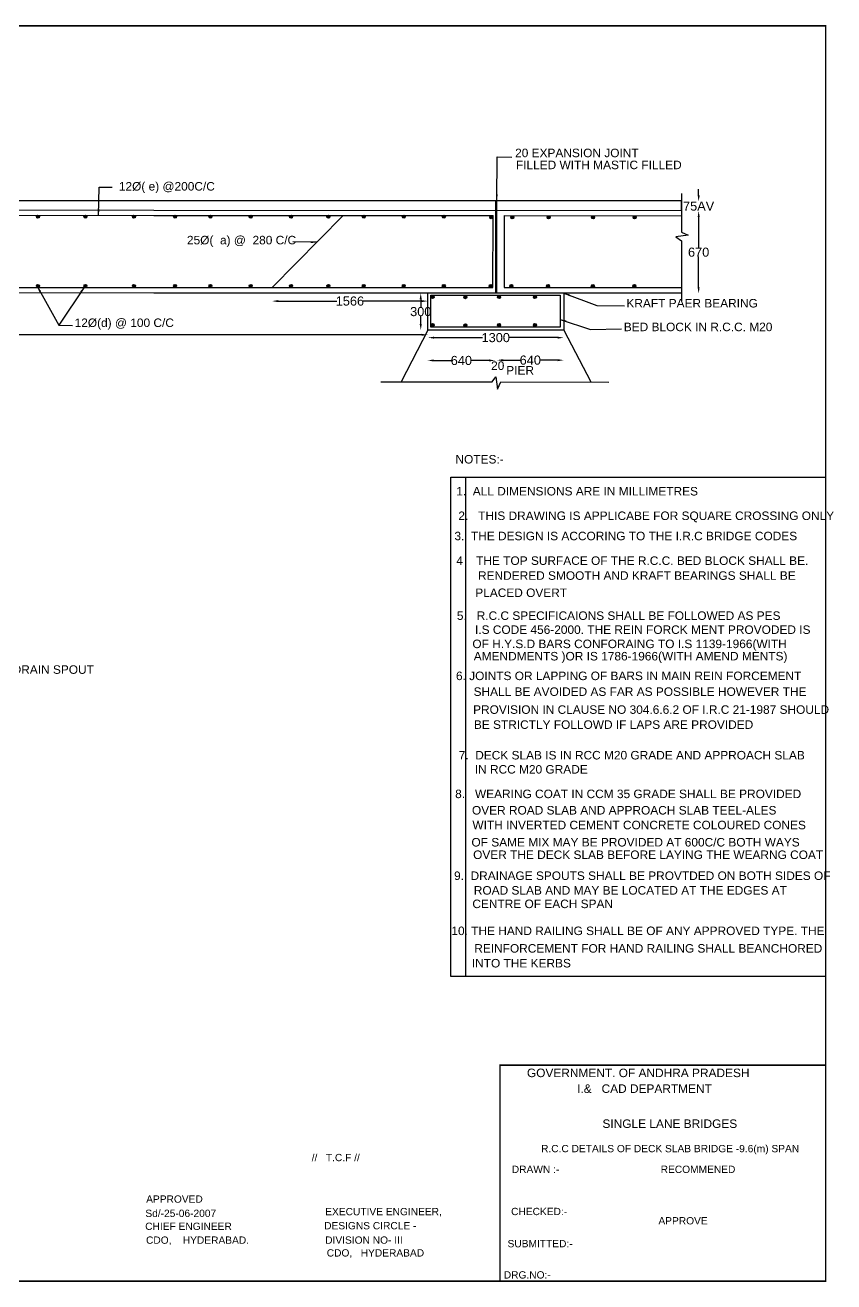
# Model space of a CAD drawing. Header units: inches. Extents: x 140225 to 157491, y -57577 to -47237.
# Drawn here: x 150837 to 157491, y -57577 to -47237 of the extents above; entities that cross this region are included whole.
import ezdxf

# ---------------------------------------------------------------- set-up
doc = ezdxf.new("R2010")
doc.units = ezdxf.units.IN
doc.header["$MEASUREMENT"] = 0
doc.styles.get("Standard").update_dxf_attribs({"font": 'arial.ttf'})
doc.dimstyles.new('ST100', dxfattribs={"dimtxt": 75, "dimasz": 50, "dimexe": 0, "dimexo": 300, "dimgap": 0.09, "dimtad": 0, "dimtih": 1, "dimtoh": 1, "dimdec": 0, "dimzin": 0, "dimdsep": 46, "dimtxsty": 'Standard', "dimcen": 0, "dimse1": 1, "dimse2": 1, "dimadec": 0, "dimazin": 0, "dimtfac": 1, "dimtdec": 0, "dimtofl": 0, "dimtmove": 0, "dimatfit": 3, "dimfxl": 2000, "dimtolj": 1, "dimtzin": 0, "dimarcsym": 0})

# ---------------------------------------------------------------- blocks, each defined once
blk = doc.blocks.new('*D10')
at = {"color": 0, "lineweight": -2, "transparency": 16777216}
for p, q in [((144066, -49785), (148987, -49785)), ((154099, -49785), (149211, -49785))]:
    blk.add_line(p, q, dxfattribs=at)
at = {"color": 0, "transparency": 16777216}
for points in [[(144066, -49776), (144066, -49793), (144016, -49785)], [(154099, -49776), (154099, -49793), (154149, -49785)]]:
    blk.add_solid(points, dxfattribs=at)
at = {"layer": 'Defpoints', "color": 0, "transparency": 16777216}
for p in [(144016, -49831), (154149, -49785), (154149, -49831)]:
    blk.add_point(p, dxfattribs=at)
at = {"color": 0, "transparency": 16777216, "insert": (149099, -49785), "char_height": 75, "attachment_point": 5}
blk.add_mtext('\\A1;9600', dxfattribs=at)
blk = doc.blocks.new('*D11')
at = {"color": 0, "lineweight": -2, "transparency": 16777216}
for p, q in [((154200, -49808), (154601, -49808)), ((155219, -49808), (154818, -49808))]:
    blk.add_line(p, q, dxfattribs=at)
at = {"color": 0, "transparency": 16777216}
for points in [[(154200, -49800), (154200, -49816), (154150, -49808)], [(155219, -49800), (155219, -49816), (155269, -49808)]]:
    blk.add_solid(points, dxfattribs=at)
at = {"layer": 'Defpoints', "color": 0, "transparency": 16777216}
for p in [(154150, -49804), (155269, -49804), (155269, -49808)]:
    blk.add_point(p, dxfattribs=at)
at = {"color": 0, "transparency": 16777216, "insert": (154709, -49808), "char_height": 75, "attachment_point": 5}
blk.add_mtext('\\A1;1300', dxfattribs=at)
blk = doc.blocks.new('*D12')
at = {"color": 0, "lineweight": -2, "transparency": 16777216}
for p, q in [((154199, -49996), (154343, -49996)), ((154654, -49996), (154509, -49996))]:
    blk.add_line(p, q, dxfattribs=at)
at = {"color": 0, "transparency": 16777216}
for points in [[(154199, -49987), (154199, -50004), (154149, -49996)], [(154654, -49987), (154654, -50004), (154704, -49996)]]:
    blk.add_solid(points, dxfattribs=at)
at = {"layer": 'Defpoints', "color": 0, "transparency": 16777216}
for p in [(154149, -49994), (154704, -49994), (154704, -49996)]:
    blk.add_point(p, dxfattribs=at)
at = {"color": 0, "transparency": 16777216, "insert": (154426, -49996), "char_height": 75, "attachment_point": 5}
blk.add_mtext('\\A1;640', dxfattribs=at)
blk = doc.blocks.new('*D13')
at = {"color": 0, "lineweight": -2, "transparency": 16777216}
for p, q in [((154770, -49993), (154910, -49993)), ((155217, -49993), (155076, -49993))]:
    blk.add_line(p, q, dxfattribs=at)
at = {"color": 0, "transparency": 16777216}
for points in [[(154770, -49985), (154770, -50002), (154720, -49993)], [(155217, -49985), (155217, -50002), (155267, -49993)]]:
    blk.add_solid(points, dxfattribs=at)
at = {"layer": 'Defpoints', "color": 0, "transparency": 16777216}
for p in [(154720, -49994), (155267, -49993), (155267, -49994)]:
    blk.add_point(p, dxfattribs=at)
at = {"color": 0, "transparency": 16777216, "insert": (154993, -49993), "char_height": 75, "attachment_point": 5}
blk.add_mtext('\\A1;640', dxfattribs=at)
blk = doc.blocks.new('*D14')
at = {"color": 0, "lineweight": -2, "transparency": 16777216}
for p, q in [((156378, -48815), (156378, -49066)), ((156378, -49395), (156378, -49143))]:
    blk.add_line(p, q, dxfattribs=at)
at = {"color": 0, "transparency": 16777216}
for points in [[(156370, -48815), (156386, -48815), (156378, -48765)], [(156370, -49395), (156386, -49395), (156378, -49445)]]:
    blk.add_solid(points, dxfattribs=at)
at = {"layer": 'Defpoints', "color": 0, "transparency": 16777216}
for p in [(156377, -48765), (156378, -48765), (156377, -49445)]:
    blk.add_point(p, dxfattribs=at)
at = {"color": 0, "transparency": 16777216, "insert": (156378, -49105), "char_height": 75, "attachment_point": 5}
blk.add_mtext('\\A1;670', dxfattribs=at)
blk = doc.blocks.new('*D15')
at = {"color": 0, "lineweight": -2, "transparency": 16777216}
for p, q in [((156378, -48637), (156378, -48587)), ((156378, -48815), (156378, -48865))]:
    blk.add_line(p, q, dxfattribs=at)
at = {"color": 0, "transparency": 16777216}
for points in [[(156370, -48637), (156387, -48637), (156378, -48687)], [(156370, -48815), (156387, -48815), (156378, -48765)]]:
    blk.add_solid(points, dxfattribs=at)
at = {"layer": 'Defpoints', "color": 0, "transparency": 16777216}
for p in [(156377, -48687), (156378, -48687), (156377, -48765)]:
    blk.add_point(p, dxfattribs=at)
at = {"color": 0, "transparency": 16777216, "insert": (156378, -48726), "char_height": 75, "attachment_point": 5}
blk.add_mtext('\\A1;75AV', dxfattribs=at)
blk = doc.blocks.new('*D20')
at = {"color": 0, "lineweight": -2, "transparency": 16777216}
for p, q in [((152919, -49507), (153401, -49507)), ((154099, -49507), (153618, -49507))]:
    blk.add_line(p, q, dxfattribs=at)
at = {"color": 0, "transparency": 16777216}
for points in [[(152919, -49499), (152919, -49516), (152869, -49507)], [(154099, -49499), (154099, -49516), (154149, -49507)]]:
    blk.add_solid(points, dxfattribs=at)
at = {"layer": 'Defpoints', "color": 0, "transparency": 16777216}
for p in [(152869, -49508), (154149, -49507), (154149, -49768)]:
    blk.add_point(p, dxfattribs=at)
at = {"color": 0, "transparency": 16777216, "insert": (153509, -49507), "char_height": 75, "attachment_point": 5}
blk.add_mtext('\\A1;1566', dxfattribs=at)
blk = doc.blocks.new('*D21')
at = {"color": 0, "lineweight": -2, "transparency": 16777216}
for p, q in [((154092, -49492), (154092, -49556)), ((154092, -49696), (154092, -49632))]:
    blk.add_line(p, q, dxfattribs=at)
at = {"color": 0, "transparency": 16777216}
for points in [[(154083, -49492), (154100, -49492), (154092, -49442)], [(154083, -49696), (154100, -49696), (154092, -49746)]]:
    blk.add_solid(points, dxfattribs=at)
at = {"layer": 'Defpoints', "color": 0, "transparency": 16777216}
for p in [(155282, -49442), (154076, -49746), (154092, -49746)]:
    blk.add_point(p, dxfattribs=at)
at = {"color": 0, "transparency": 16777216, "insert": (154092, -49594), "char_height": 75, "attachment_point": 5}
blk.add_mtext('\\A1;300', dxfattribs=at)

msp = doc.modelspace()

# ---------------------------------------------------------------- hatches: boundary and pattern name
h = msp.add_hatch(color=256)
edge = h.paths.add_edge_path()
edge.add_arc((150942.5, -48812.1), 12.6, 0, 360)
h = msp.add_hatch(color=256)
edge = h.paths.add_edge_path()
edge.add_arc((151333.2, -48812.1), 12.6, 0, 360)
h = msp.add_hatch(color=256)
edge = h.paths.add_edge_path()
edge.add_arc((151732.8, -48812.1), 12.6, 0, 360)
h = msp.add_hatch(color=256)
edge = h.paths.add_edge_path()
edge.add_arc((152070.9, -48812.1), 12.6, 0, 360)
h = msp.add_hatch(color=256)
edge = h.paths.add_edge_path()
edge.add_arc((152361.5, -48812.1), 12.6, 0, 360)
h = msp.add_hatch(color=256)
edge = h.paths.add_edge_path()
edge.add_arc((152692.9, -48812.1), 12.6, 0, 360)
h = msp.add_hatch(color=256)
edge = h.paths.add_edge_path()
edge.add_arc((153025, -48812.1), 12.6, 0, 360)
h = msp.add_hatch(color=256)
edge = h.paths.add_edge_path()
edge.add_arc((153331.9, -48812.1), 12.6, 0, 360)
h = msp.add_hatch(color=256)
edge = h.paths.add_edge_path()
edge.add_arc((153623, -48812.1), 12.6, 0, 360)
h = msp.add_hatch(color=256)
edge = h.paths.add_edge_path()
edge.add_arc((153952.4, -48812.1), 12.6, 0, 360)
h = msp.add_hatch(color=256)
edge = h.paths.add_edge_path()
edge.add_arc((154281.8, -48812.1), 12.6, 0, 360)
h = msp.add_hatch(color=256)
edge = h.paths.add_edge_path()
edge.add_arc((154671.6, -48817.7), 12.6, 0, 360)
h = msp.add_hatch(color=256)
edge = h.paths.add_edge_path()
edge.add_arc((154845.2, -48817.7), 12.6, 0, 360)
h = msp.add_hatch(color=256)
edge = h.paths.add_edge_path()
edge.add_arc((155143.9, -48817.7), 12.6, 0, 360)
h = msp.add_hatch(color=256)
edge = h.paths.add_edge_path()
edge.add_arc((155509.6, -48817.7), 12.6, 0, 360)
h = msp.add_hatch(color=256)
edge = h.paths.add_edge_path()
edge.add_arc((155851.6, -48817.7), 12.6, 0, 360)
h = msp.add_hatch(color=256)
edge = h.paths.add_edge_path()
edge.add_arc((150942.5, -49382.2), 12.6, 0, 360)
h = msp.add_hatch(color=256)
edge = h.paths.add_edge_path()
edge.add_arc((151333.2, -49382.2), 12.6, 0, 360)
h = msp.add_hatch(color=256)
edge = h.paths.add_edge_path()
edge.add_arc((151732.8, -49382.2), 12.6, 0, 360)
h = msp.add_hatch(color=256)
edge = h.paths.add_edge_path()
edge.add_arc((152070.9, -49382.2), 12.6, 0, 360)
h = msp.add_hatch(color=256)
edge = h.paths.add_edge_path()
edge.add_arc((152361.5, -49382.2), 12.6, 0, 360)
h = msp.add_hatch(color=256)
edge = h.paths.add_edge_path()
edge.add_arc((152692.9, -49382.2), 12.6, 0, 360)
h = msp.add_hatch(color=256)
edge = h.paths.add_edge_path()
edge.add_arc((153025, -49382.2), 12.6, 0, 360)
h = msp.add_hatch(color=256)
edge = h.paths.add_edge_path()
edge.add_arc((153331.9, -49382.2), 12.6, 0, 360)
h = msp.add_hatch(color=256)
edge = h.paths.add_edge_path()
edge.add_arc((153623, -49382.2), 12.6, 0, 360)
h = msp.add_hatch(color=256)
edge = h.paths.add_edge_path()
edge.add_arc((153952.4, -49382.2), 12.6, 0, 360)
h = msp.add_hatch(color=256)
edge = h.paths.add_edge_path()
edge.add_arc((154281.8, -49382.2), 12.6, 0, 360)
h = msp.add_hatch(color=256)
edge = h.paths.add_edge_path()
edge.add_arc((154667.6, -49383.2), 12.6, 0, 360)
h = msp.add_hatch(color=256)
edge = h.paths.add_edge_path()
edge.add_arc((154837.7, -49383.2), 12.6, 0, 360)
h = msp.add_hatch(color=256)
edge = h.paths.add_edge_path()
edge.add_arc((155139.2, -49383.2), 12.6, 0, 360)
h = msp.add_hatch(color=256)
edge = h.paths.add_edge_path()
edge.add_arc((155507.4, -49383.2), 12.6, 0, 360)
h = msp.add_hatch(color=256)
edge = h.paths.add_edge_path()
edge.add_arc((155849.1, -49383.2), 12.6, 0, 360)
h = msp.add_hatch(color=256)
edge = h.paths.add_edge_path()
edge.add_arc((154189.5, -49473.7), 12.6, 0, 360)
h = msp.add_hatch(color=256)
edge = h.paths.add_edge_path()
edge.add_arc((154459.1, -49475.5), 12.6, 0, 360)
h = msp.add_hatch(color=256)
edge = h.paths.add_edge_path()
edge.add_arc((154735.7, -49473.7), 12.6, 0, 360)
h = msp.add_hatch(color=256)
edge = h.paths.add_edge_path()
edge.add_arc((155031.6, -49473.7), 12.6, 0, 360)
h = msp.add_hatch(color=256)
edge = h.paths.add_edge_path()
edge.add_arc((154189.5, -49704.4), 12.6, 0, 360)
h = msp.add_hatch(color=256)
edge = h.paths.add_edge_path()
edge.add_arc((154459.1, -49706.2), 12.6, 0, 360)
h = msp.add_hatch(color=256)
edge = h.paths.add_edge_path()
edge.add_arc((154735.7, -49704.4), 12.6, 0, 360)
h = msp.add_hatch(color=256)
edge = h.paths.add_edge_path()
edge.add_arc((155031.6, -49704.4), 12.6, 0, 360)

# ---------------------------------------------------------------- linework, layer by layer
at = {"const_width": 12}
for points in [[(140230.8, -47242.7), (157422.9, -47242.7), (157422.9, -57570.5), (140230.8, -57570.5)], [(154743.9, -55793.1), (157422.9, -55793.1), (157422.9, -57570.5), (154743.9, -57570.5)]]:
    msp.add_lwpolyline(points, close=True, dxfattribs=at)
for points in [[(142115.3, -48679.9), (151896.8, -48679.9)], [(151896.8, -48679.9), (156237.2, -48679.9)], [(154707.9, -48679.9), (154707.6, -49441.9)], [(154717.4, -49441.9), (154717.4, -48679.9)], [(156237.2, -48622.5), (156237.2, -48938.8), (156291.7, -48964.8), (156191.4, -48979.7), (156235.9, -49010.4), (156235.9, -49505.2)], [(156237.2, -48762.6), (156237.2, -48679.9)], [(142115.3, -48755.5), (151896.8, -48760)], [(142115.3, -48797.1), (151896.8, -48801.9)], [(143519.2, -48798), (143519.2, -49395.6), (151896.8, -49395.6)], [(151896.8, -48760), (156237.2, -48762.6)], [(151896.8, -48801.9), (154686.3, -48803.7)], [(153454.5, -48802.9), (152869.6, -49395.6)], [(154685.9, -49395.6), (154686.3, -48803.7)], [(154779.1, -48803.8), (154777.7, -49395.6)], [(154779.1, -48803.8), (156237.2, -48804.7)], [(151896.8, -49395.6), (154685.9, -49395.6)], [(154777.7, -49395.6), (156235.9, -49395.6)], [(151896.8, -49440.9), (144013.9, -49439)], [(156235.9, -49442.5), (151896.8, -49440.9)], [(155269.2, -49442.1), (155269.2, -49747.2), (154148.9, -49747.2), (154149, -49441.7)], [(154148.9, -49747.2), (153930.8, -50170.1)], [(155269.2, -49747.2), (155491, -50172.7)], [(153763.5, -50170.7), (153930.8, -50170.1), (154680, -50170.1), (154709.1, -50129.5), (154722.7, -50231.6), (154752.1, -50171.4), (155639.5, -50173)]]:
    msp.add_lwpolyline(points)
for points in [[(154174.3, -49457.6), (155240, -49457.6), (155240, -49721.3), (154174.3, -49721.3)], [(154338.5, -50956.1), (157422.9, -50956.1), (157422.9, -55063.8), (154338.5, -55063.8)], [(154459.2, -55063.8), (154338.5, -55063.8), (154338.5, -50956.1), (154459.2, -50956.1)]]:
    msp.add_lwpolyline(points, close=True)
for centre in [(150942.5, -48812.1), (151333.2, -48812.1), (151732.8, -48812.1), (152070.9, -48812.1), (152361.5, -48812.1), (152692.9, -48812.1), (153025, -48812.1), (153331.9, -48812.1), (153623, -48812.1), (153952.4, -48812.1), (154281.8, -48812.1), (154671.6, -48817.7), (154845.2, -48817.7), (155143.9, -48817.7), (155509.6, -48817.7), (155851.6, -48817.7), (150942.5, -49382.2), (151333.2, -49382.2), (151732.8, -49382.2), (152070.9, -49382.2), (152361.5, -49382.2), (152692.9, -49382.2), (153025, -49382.2), (153331.9, -49382.2), (153623, -49382.2), (153952.4, -49382.2), (154281.8, -49382.2), (154667.6, -49383.2), (154837.7, -49383.2), (155139.2, -49383.2), (155507.4, -49383.2), (155849.1, -49383.2), (154189.5, -49473.7), (154459.1, -49475.5), (154735.7, -49473.7), (155031.6, -49473.7), (154189.5, -49704.4), (154459.1, -49706.2), (154735.7, -49704.4), (155031.6, -49704.4)]:
    msp.add_circle(centre, 12.6)

# ---------------------------------------------------------------- texts
for s, height, p in [(' 20 EXPANSION JOINT', 70, (154841.1, -48323.2)), (' FILLED WITH MASTIC FILLED', 70, (154847.7, -48421.8)), (' 12Ø( e) @200C/C', 70, (151581.2, -48597.8)), ('25Ø(  a) @  280 C/C', 70, (152168.5, -49040.4)), ('     KRAFT PAER BEARING', 70, (155648.1, -49559.7)), (' 12Ø(d) @ 100 C/C', 70, (151217.3, -49720.5)), (' BED BLOCK IN R.C.C. M20', 70, (155735.2, -49754.6)), ('20', 70, (154670.7, -50073.5)), ('PIER', 70, (154795.4, -50111.6)), (' NOTES:-', 70, (154350.5, -50843.4)), ('  1.  ALL DIMENSIONS ARE IN MILLIMETRES', 70, (154329.7, -51106.4)), (' 2.   THIS DRAWING IS APPLICABE FOR SQUARE CROSSING ONLY', 70, (154374.1, -51308.4)), ('  3.  THE DESIGN IS ACCORING TO THE I.R.C BRIDGE CODES', 70, (154314.6, -51474.8)), (' 4    THE TOP SURFACE OF THE R.C.C. BED BLOCK SHALL BE.', 70, (154357.3, -51677.7)), (' RENDERED SMOOTH AND KRAFT BEARINGS SHALL BE', 70, (154536, -51800.4)), ('  PLACED OVERT', 70, (154486.2, -51941.9)), (' 5.   R.C.C SPECIFICAIONS SHALL BE FOLLOWED AS PES', 70, (154361.9, -52130.2)), (' I.S CODE 456-2000. THE REIN FORCK MENT PROVODED IS', 70, (154511, -52245.5)), (' OF H.Y.S.D BARS CONFORAING TO I.S 1139-1966(WITH', 70, (154489.7, -52362.3)), ('  AMENDMENTS )OR IS 1786-1966(WITH AMEND MENTS)', 70, (154473.6, -52463.7)), ('  100Ø  DRAIN SPOUT', 70, (150386.7, -52573.7)), ('  6. JOINTS OR LAPPING OF BARS IN MAIN REIN FORCEMENT', 70, (154327.4, -52625.5)), (' SHALL BE AVOIDED AS FAR AS POSSIBLE HOWEVER THE', 70, (154499.4, -52755.5)), ('  PROVISION IN CLAUSE NO 304.6.6.2 OF I.R.C 21-1987 SHOULD', 70, (154468.2, -52903)), (' BE STRICTLY FOLLOWD IF LAPS ARE PROVIDED', 70, (154502, -53026.6)), ('   7.  DECK SLAB IS IN RCC M20 GRADE AND APPROACH SLAB', 70, (154322.7, -53278.3)), ('  IN RCC M20 GRADE', 70, (154482.2, -53394.7)), ('  8.   WEARING COAT IN CCM 35 GRADE SHALL BE PROVIDED', 70, (154320.6, -53596.6)), (' OVER ROAD SLAB AND APPROACH SLAB TEEL-ALES', 70, (154486, -53731.4)), (' WITH INVERTED CEMENT CONCRETE COLOURED CONES', 70, (154489.8, -53852.8)), (' OF SAME MIX MAY BE PROVIDED AT 600C/C BOTH WAYS', 70, (154482, -53994.5)), (' OVER THE DECK SLAB BEFORE LAYING THE WEARNG COAT', 70, (154495.6, -54097.4)), (' 9.  DRAINAGE SPOUTS SHALL BE PROVTDED ON BOTH SIDES OF', 70, (154338.7, -54269.9)), ('  ROAD SLAB AND MAY BE LOCATED AT THE EDGES AT', 70, (154474.4, -54390.4)), (' CENTRE OF EACH SPAN', 70, (154489.4, -54501.4)), (' 10. THE HAND RAILING SHALL BE OF ANY APPROVED TYPE. THE', 70, (154316.8, -54723.3)), ('  REINFORCEMENT FOR HAND RAILING SHALL BEANCHORED', 70, (154478, -54867.8)), ('  INTO THE KERBS', 70, (154458, -54989.6)), ('   GOVERNMENT. OF ANDHRA PRADESH', 70, (154884.1, -55892)), ('      I.&   CAD DEPARTMENT', 70, (155215.5, -56021.9)), ('     SINGLE LANE BRIDGES', 70, (155451, -56310.1)), ('                 R.C.C DETAILS OF DECK SLAB BRIDGE -9.6(m) SPAN', 60, (154685.8, -56510)), ('  //   T.C.F //', 60, (153148.3, -56583.6)), ('              DRAWN :-', 60, (154515, -56680.5)), ('             RECOMMENED', 60, (155763, -56680.5)), ('   APPROVED', 60, (151763.1, -56925.1)), ('    EXECUTIVE ENGINEER,', 60, (153213, -57028.7)), ('              CHECKED:-', 60, (154509.2, -57027.4)), ('    Sd/-25-06-2007 ', 60, (151733.2, -57042.6)), ('                APPROVE', 60, (155674.7, -57103.8)), ('      CHIEF ENGINEER', 60, (151685.2, -57149.2)), ('      DESIGNS CIRCLE -', 60, (153157.5, -57144.2)), ('       CDO,    HYDERABAD.', 60, (151668.7, -57263)), ('     DIVISION NO- III', 60, (153189.4, -57262.7)), ('             SUBMITTED:-', 60, (154503.3, -57292)), ('     CDO,   HYDERABAD', 60, (153202.1, -57368.2)), ('                DRG.NO:-', 60, (154402.5, -57549.1))]:
    msp.add_text(s, height=height).set_placement(p)

# ---------------------------------------------------------------- dimensions: what is measured, and where the dimension line sits
for base, p1, p2, text, picture, middle in [((156378.2, -48687.5), (156376.5, -48764.7), (156376.5, -48687.5), '75AV', '*D15', (156378.2, -48726.1)), ((156378.2, -48764.7), (156376.5, -49444.7), (156376.5, -48764.7), '670', '*D14', (156378.2, -49104.7))]:
    dim = msp.add_linear_dim(base=base, p1=p1, p2=p2, angle=90, text=text, dimstyle='ST100')
    dim.commit()
    dim.dimension.update_dxf_attribs({"geometry": picture, "text_midpoint": middle})
for base, p1, p2, text, picture, middle in [((154148.9, -49507.4), (152869.4, -49507.8), (154148.9, -49767.8), '1566', '*D20', (153509.2, -49507.4)), ((154703.6, -49995.6), (154149.1, -49994.1), (154703.6, -49994.1), '640', '*D12', (154426.3, -49995.6)), ((155266.5, -49993.4), (154720, -49994.2), (155266.5, -49994.2), '640', '*D13', (154993.2, -49993.4))]:
    dim = msp.add_linear_dim(base=base, p1=p1, p2=p2, text=text, dimstyle='ST100')
    dim.commit()
    dim.dimension.update_dxf_attribs({"geometry": picture, "text_midpoint": middle})
dim = msp.add_linear_dim(base=(154091.6, -49745.7), p1=(155281.6, -49442.1), p2=(154075.9, -49745.7), angle=90, text='300', dimstyle='ST100')
dim.commit()
dim.dimension.update_dxf_attribs({"geometry": '*D21', "text_midpoint": (154091.6, -49593.9), "dimtype": 160})
for base, p1, p2, text, picture, middle in [((154149, -49784.5), (144016.4, -49830.6), (154149, -49830.6), '9600', '*D10', (149098.8, -49784.5)), ((155268.8, -49808.1), (154149.6, -49804.2), (155268.8, -49804.2), '1300', '*D11', (154709.2, -49808.1))]:
    dim = msp.add_linear_dim(base=base, p1=p1, p2=p2, text=text, dimstyle='ST100')
    dim.commit()
    dim.dimension.update_dxf_attribs({"geometry": picture, "text_midpoint": middle, "dimtype": 160})

# ---------------------------------------------------------------- leaders
for points in [[(154717.4, -48679.9), (154720.6, -48320.4), (154841.1, -48323.2)], [(151440.9, -48801.7), (151446.1, -48570.5), (151553.8, -48570.5)], [(153236.9, -49023.4), (153039.8, -49019.3)], [(150935.7, -49383.6), (151113.3, -49705.1), (151228.2, -49706.7)], [(151324.5, -49390.3), (151113.3, -49705.1)], [(155269.2, -49442.1), (155541.5, -49542.7), (155768.3, -49546.3)], [(155240, -49657.8), (155487.4, -49740.5), (155743.1, -49735.1)]]:
    msp.add_leader(points, dimstyle='ST100', override={"dimgap": 0.09, "dimtad": 0})

doc.saveas('drawing.dxf')
